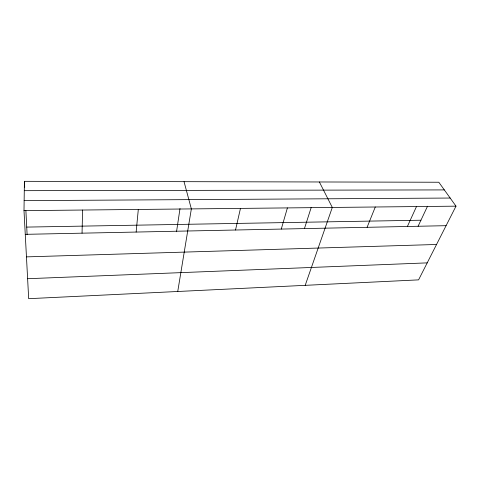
<?xml version="1.0" encoding="UTF-8"?>
<svg xmlns="http://www.w3.org/2000/svg" width="480" height="480" viewBox="0 0 480 480"><rect width="100%" height="100%" fill="white"/><g stroke="black" fill="none" stroke-linecap="round" stroke-linejoin="round"><path stroke-width="0.72" d="M24 210.642L24.408 181.32L438.822 182.238L456 206.16L418.578 279.87L28.68 298.68L24 210.642L456 206.16M82.05 233.166L82.59 210.036M136.14 232.056L138.306 209.454M176.532 231.75L180.006 208.578M177.738 291.486L191.352 208.908L184.044 181.674M235.524 230.01L240.468 208.398M281.274 229.074L287.4 207.912M304.494 228.414L311.22 207.42M305.208 285.336L332.298 207.444L319.374 181.974M367.092 227.31L375.282 207M407.388 226.482L416.484 206.568M418.068 226.314L427.524 206.232M27.618 278.712L427.206 262.872M26.46 256.878L436.548 244.476M25.26 234.336L446.088 225.684M26.73 227.094L420.942 220.212M24.138 200.634L450.174 198.042M24.276 190.674L444.336 189.912M24.408 181.32L24.702 187.176M25.896 210.702L27.108 234.582"/></g></svg>
